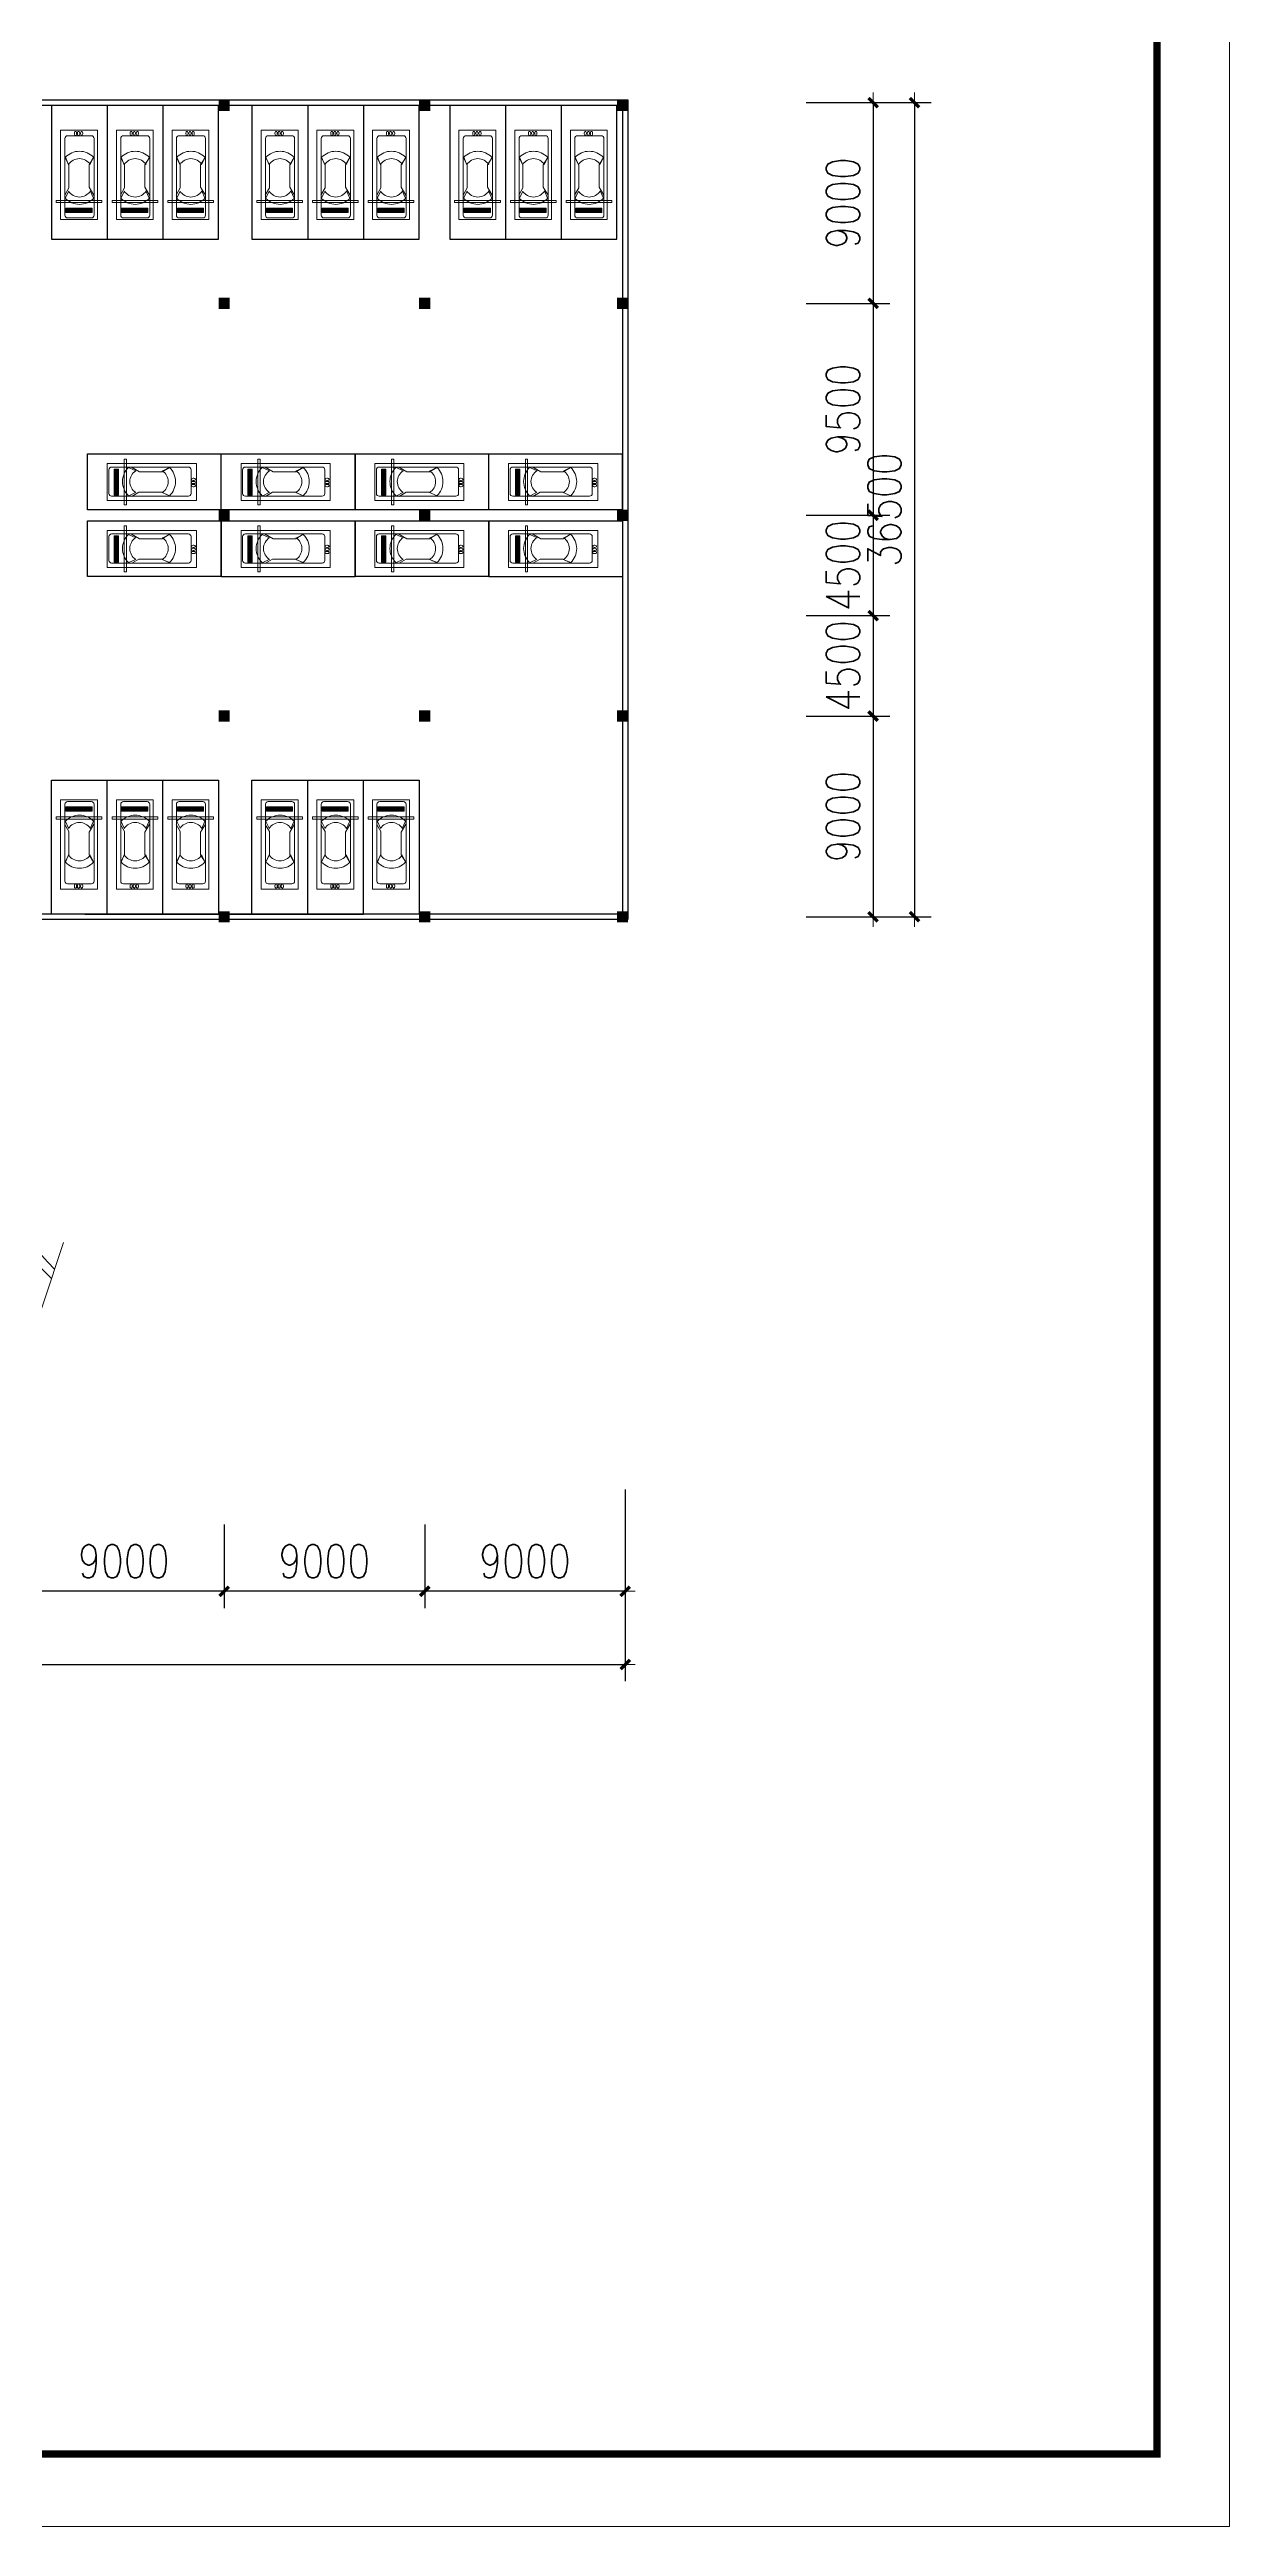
# Model space of a CAD drawing. Extents: x 5719244 to 11985375, y 1211094 to 3157953.
# Drawn here: x 6654709 to 6707655, y 1482410 to 1593462 of the extents above; entities that cross this region are included whole.
import ezdxf

# ---------------------------------------------------------------- set-up
doc = ezdxf.new("R2010")
doc.units = 0
doc.header["$LTSCALE"] = 500
doc.header["$MEASUREMENT"] = 0
doc.layers.get('0').update_dxf_attribs({"linetype": 'CONTINUOUS', "lineweight": 0})
doc.layers.get('DEFPOINTS').update_dxf_attribs({"linetype": 'CONTINUOUS', "lineweight": 0})
for name, color, linetype, lineweight in [('A-car2', 35, 'CONTINUOUS', 9), ('COLUMN', 7, 'CONTINUOUS', 0), ('PUB_DIM', 3, 'CONTINUOUS', 0), ('STAIR', 2, 'CONTINUOUS', 0), ('WALL', 255, 'CONTINUOUS', 30), ('墙-砼墙填充', 252, 'CONTINUOUS', 9)]:
    doc.layers.add(name, color=color, linetype=linetype, lineweight=lineweight)
doc.layers.add('车位', color=255, linetype='CONTINUOUS')
doc.styles.add('DIM_FONT', font='SIMPLEX.shx', dxfattribs={"width": 0.8})
doc.styles.get("Standard").update_dxf_attribs({"font": 'ROMAND', "width": 0.8})
doc.dimstyles.new('DIMN300-X', dxfattribs={"dimscale": 3, "dimtxt": 500, "dimasz": 1, "dimexe": 250, "dimexo": 0, "dimgap": 200, "dimtad": 1, "dimdec": 0, "dimzin": 0, "dimdsep": 46, "dimtxsty": 'DIM_FONT', "dimblk": '_DIMX', "dimblk1": '_DIMX', "dimblk2": '_DIMX', "dimsah": 1, "dimcen": 0, "dimdle": 187.057091, "dimclrd": 3, "dimclre": 3, "dimclrt": 7, "dimadec": 0, "dimazin": 0, "dimtfac": 2.166667, "dimtdec": 0, "dimtix": 1, "dimtmove": 2, "dimatfit": 3, "dimldrblk": '_DIMX', "dimfxl": 1, "dimtolj": 1, "dimtzin": 0, "dimarcsym": 0})

# ---------------------------------------------------------------- blocks, each defined once
blk = doc.blocks.new('_DIMX')
blk.add_line((-150, 0), (150, 0))
at = {"const_width": 50}
blk.add_lwpolyline([(-70, -70), (70, 70)], dxfattribs=at)
blk = doc.blocks.new('*D355')
at = {"layer": 'DEFPOINTS', "color": 0, "transparency": 16777216}
for p in [(6653544, 1527337), (6662544, 1527337), (6653544, 1524337)]:
    blk.add_point(p, dxfattribs=at)
at = {"layer": 'PUB_DIM', "color": 3, "lineweight": -2, "transparency": 16777216}
for p, q in [((6653544, 1527337), (6653544, 1523587)), ((6662544, 1527337), (6662544, 1523587)), ((6662541, 1524337), (6653547, 1524337))]:
    blk.add_line(p, q, dxfattribs=at)
at = {"layer": 'PUB_DIM', "color": 3, "lineweight": -2, "transparency": 16777216, "xscale": 3, "yscale": 3, "zscale": 3, "rotation": 180}
blk.add_blockref('_DIMX', (6653544, 1524337), dxfattribs=at)
at = {"layer": 'PUB_DIM', "color": 3, "lineweight": -2, "transparency": 16777216, "xscale": 3, "yscale": 3, "zscale": 3}
blk.add_blockref('_DIMX', (6662544, 1524337), dxfattribs=at)
at = {"layer": 'PUB_DIM', "color": 7, "transparency": 16777216, "insert": (6658044, 1525687), "char_height": 1500, "attachment_point": 5, "style": 'DIM_FONT'}
blk.add_mtext('\\A1;9000', dxfattribs=at)
blk = doc.blocks.new('*D357')
at = {"layer": 'DEFPOINTS', "color": 0, "transparency": 16777216}
for p in [(6662544, 1527337), (6671544, 1527337), (6662544, 1524337)]:
    blk.add_point(p, dxfattribs=at)
at = {"layer": 'PUB_DIM', "color": 3, "lineweight": -2, "transparency": 16777216}
for p, q in [((6662544, 1527337), (6662544, 1523587)), ((6671544, 1527337), (6671544, 1523587)), ((6671541, 1524337), (6662547, 1524337))]:
    blk.add_line(p, q, dxfattribs=at)
at = {"layer": 'PUB_DIM', "color": 3, "lineweight": -2, "transparency": 16777216, "xscale": 3, "yscale": 3, "zscale": 3, "rotation": 180}
blk.add_blockref('_DIMX', (6662544, 1524337), dxfattribs=at)
at = {"layer": 'PUB_DIM', "color": 3, "lineweight": -2, "transparency": 16777216, "xscale": 3, "yscale": 3, "zscale": 3}
blk.add_blockref('_DIMX', (6671544, 1524337), dxfattribs=at)
at = {"layer": 'PUB_DIM', "color": 7, "transparency": 16777216, "insert": (6667044, 1525687), "char_height": 1500, "attachment_point": 5, "style": 'DIM_FONT'}
blk.add_mtext('\\A1;9000', dxfattribs=at)
blk = doc.blocks.new('*D358')
at = {"layer": 'DEFPOINTS', "color": 0, "transparency": 16777216}
for p in [(6475469, 1528899), (6680544, 1528899), (6680544, 1521053)]:
    blk.add_point(p, dxfattribs=at)
at = {"layer": 'PUB_DIM', "color": 3, "lineweight": -2, "transparency": 16777216}
for p, q in [((6475469, 1528899), (6475469, 1520303)), ((6680544, 1528899), (6680544, 1520303)), ((6475472, 1521053), (6680541, 1521053))]:
    blk.add_line(p, q, dxfattribs=at)
at = {"layer": 'PUB_DIM', "color": 3, "lineweight": -2, "transparency": 16777216, "xscale": 3, "yscale": 3, "zscale": 3, "rotation": 180}
blk.add_blockref('_DIMX', (6475469, 1521053), dxfattribs=at)
at = {"layer": 'PUB_DIM', "color": 3, "lineweight": -2, "transparency": 16777216, "xscale": 3, "yscale": 3, "zscale": 3}
blk.add_blockref('_DIMX', (6680544, 1521053), dxfattribs=at)
at = {"layer": 'PUB_DIM', "color": 7, "transparency": 16777216, "insert": (6578007, 1522403), "char_height": 1500, "attachment_point": 5, "style": 'DIM_FONT'}
blk.add_mtext('\\A1;205075', dxfattribs=at)
blk = doc.blocks.new('_FZH')
blk.add_solid([(-0.5, -0.5), (0.5, -0.5), (-0.5, 0.5), (0.5, 0.5)])
blk = doc.blocks.new('*D349')
at = {"layer": 'DEFPOINTS', "color": 0, "transparency": 16777216}
for p in [(6688663, 1568081), (6688663, 1563581), (6691663, 1563581)]:
    blk.add_point(p, dxfattribs=at)
at = {"layer": 'PUB_DIM', "color": 3, "lineweight": -2, "transparency": 16777216}
for p, q in [((6688663, 1568081), (6692413, 1568081)), ((6691663, 1568084), (6691663, 1568087)), ((6691663, 1568081), (6691663, 1563581)), ((6688663, 1563581), (6692413, 1563581)), ((6691663, 1563578), (6691663, 1563575))]:
    blk.add_line(p, q, dxfattribs=at)
at = {"layer": 'PUB_DIM', "color": 3, "lineweight": -2, "transparency": 16777216, "xscale": 3, "yscale": 3, "zscale": 3}
for p, rotation in [((6691663, 1568081), 270), ((6691663, 1563581), 90)]:
    blk.add_blockref('_DIMX', p, dxfattribs=dict(at, rotation=rotation))
at = {"layer": 'PUB_DIM', "color": 7, "transparency": 16777216, "insert": (6690313, 1565831), "char_height": 1500, "attachment_point": 5, "rotation": 90, "style": 'DIM_FONT'}
blk.add_mtext('\\A1;4500', dxfattribs=at)
blk = doc.blocks.new('*D350')
at = {"layer": 'DEFPOINTS', "color": 0, "transparency": 16777216}
for p in [(6690521, 1591081), (6690521, 1554581), (6693521, 1554581)]:
    blk.add_point(p, dxfattribs=at)
at = {"layer": 'PUB_DIM', "color": 3, "lineweight": -2, "transparency": 16777216}
for p, q in [((6690521, 1591081), (6694271, 1591081)), ((6693521, 1591078), (6693521, 1554584)), ((6690521, 1554581), (6694271, 1554581))]:
    blk.add_line(p, q, dxfattribs=at)
at = {"layer": 'PUB_DIM', "color": 3, "lineweight": -2, "transparency": 16777216, "xscale": 3, "yscale": 3, "zscale": 3}
for p, rotation in [((6693521, 1591081), 90), ((6693521, 1554581), 270)]:
    blk.add_blockref('_DIMX', p, dxfattribs=dict(at, rotation=rotation))
at = {"layer": 'PUB_DIM', "color": 7, "transparency": 16777216, "insert": (6692171, 1572831), "char_height": 1500, "attachment_point": 5, "rotation": 90, "style": 'DIM_FONT'}
blk.add_mtext('\\A1;36500', dxfattribs=at)
blk = doc.blocks.new('*D351')
at = {"layer": 'DEFPOINTS', "color": 0, "transparency": 16777216}
for p in [(6671544, 1527337), (6680544, 1527337), (6671544, 1524337)]:
    blk.add_point(p, dxfattribs=at)
at = {"layer": 'PUB_DIM', "color": 3, "lineweight": -2, "transparency": 16777216}
for p, q in [((6671544, 1527337), (6671544, 1523587)), ((6680544, 1527337), (6680544, 1523587)), ((6680541, 1524337), (6671547, 1524337))]:
    blk.add_line(p, q, dxfattribs=at)
at = {"layer": 'PUB_DIM', "color": 3, "lineweight": -2, "transparency": 16777216, "xscale": 3, "yscale": 3, "zscale": 3, "rotation": 180}
blk.add_blockref('_DIMX', (6671544, 1524337), dxfattribs=at)
at = {"layer": 'PUB_DIM', "color": 3, "lineweight": -2, "transparency": 16777216, "xscale": 3, "yscale": 3, "zscale": 3}
blk.add_blockref('_DIMX', (6680544, 1524337), dxfattribs=at)
at = {"layer": 'PUB_DIM', "color": 7, "transparency": 16777216, "insert": (6676044, 1525687), "char_height": 1500, "attachment_point": 5, "style": 'DIM_FONT'}
blk.add_mtext('\\A1;9000', dxfattribs=at)
blk = doc.blocks.new('*D352')
at = {"layer": 'DEFPOINTS', "color": 0, "transparency": 16777216}
for p in [(6688663, 1591081), (6688663, 1582081), (6691663, 1582081)]:
    blk.add_point(p, dxfattribs=at)
at = {"layer": 'PUB_DIM', "color": 3, "lineweight": -2, "transparency": 16777216}
for p, q in [((6688663, 1591081), (6692413, 1591081)), ((6691663, 1591078), (6691663, 1582084)), ((6688663, 1582081), (6692413, 1582081))]:
    blk.add_line(p, q, dxfattribs=at)
at = {"layer": 'PUB_DIM', "color": 3, "lineweight": -2, "transparency": 16777216, "xscale": 3, "yscale": 3, "zscale": 3}
for p, rotation in [((6691663, 1591081), 90), ((6691663, 1582081), 270)]:
    blk.add_blockref('_DIMX', p, dxfattribs=dict(at, rotation=rotation))
at = {"layer": 'PUB_DIM', "color": 7, "transparency": 16777216, "insert": (6690313, 1586581), "char_height": 1500, "attachment_point": 5, "rotation": 90, "style": 'DIM_FONT'}
blk.add_mtext('\\A1;9000', dxfattribs=at)
blk = doc.blocks.new('*D353')
at = {"layer": 'DEFPOINTS', "color": 0, "transparency": 16777216}
for p in [(6688663, 1572581), (6688663, 1568081), (6691663, 1568081)]:
    blk.add_point(p, dxfattribs=at)
at = {"layer": 'PUB_DIM', "color": 3, "lineweight": -2, "transparency": 16777216}
for p, q in [((6688663, 1572581), (6692413, 1572581)), ((6691663, 1572584), (6691663, 1572587)), ((6691663, 1572581), (6691663, 1568081)), ((6688663, 1568081), (6692413, 1568081)), ((6691663, 1568078), (6691663, 1568075))]:
    blk.add_line(p, q, dxfattribs=at)
at = {"layer": 'PUB_DIM', "color": 3, "lineweight": -2, "transparency": 16777216, "xscale": 3, "yscale": 3, "zscale": 3}
for p, rotation in [((6691663, 1572581), 270), ((6691663, 1568081), 90)]:
    blk.add_blockref('_DIMX', p, dxfattribs=dict(at, rotation=rotation))
at = {"layer": 'PUB_DIM', "color": 7, "transparency": 16777216, "insert": (6690313, 1570331), "char_height": 1500, "attachment_point": 5, "rotation": 90, "style": 'DIM_FONT'}
blk.add_mtext('\\A1;4500', dxfattribs=at)
blk = doc.blocks.new('*D354')
at = {"layer": 'DEFPOINTS', "color": 0, "transparency": 16777216}
for p in [(6688663, 1582081), (6688663, 1572581), (6691663, 1572581)]:
    blk.add_point(p, dxfattribs=at)
at = {"layer": 'PUB_DIM', "color": 3, "lineweight": -2, "transparency": 16777216}
for p, q in [((6688663, 1582081), (6692413, 1582081)), ((6691663, 1582078), (6691663, 1572584)), ((6688663, 1572581), (6692413, 1572581))]:
    blk.add_line(p, q, dxfattribs=at)
at = {"layer": 'PUB_DIM', "color": 3, "lineweight": -2, "transparency": 16777216, "xscale": 3, "yscale": 3, "zscale": 3}
for p, rotation in [((6691663, 1582081), 90), ((6691663, 1572581), 270)]:
    blk.add_blockref('_DIMX', p, dxfattribs=dict(at, rotation=rotation))
at = {"layer": 'PUB_DIM', "color": 7, "transparency": 16777216, "insert": (6690313, 1577331), "char_height": 1500, "attachment_point": 5, "rotation": 90, "style": 'DIM_FONT'}
blk.add_mtext('\\A1;9500', dxfattribs=at)
blk = doc.blocks.new('*D407')
at = {"layer": 'DEFPOINTS', "color": 0, "transparency": 16777216}
for p in [(6688663, 1563575), (6688663, 1554575), (6691663, 1554575)]:
    blk.add_point(p, dxfattribs=at)
at = {"layer": 'PUB_DIM', "color": 3, "lineweight": -2, "transparency": 16777216}
for p, q in [((6688663, 1563575), (6692413, 1563575)), ((6691663, 1563572), (6691663, 1554578)), ((6688663, 1554575), (6692413, 1554575))]:
    blk.add_line(p, q, dxfattribs=at)
at = {"layer": 'PUB_DIM', "color": 3, "lineweight": -2, "transparency": 16777216, "xscale": 3, "yscale": 3, "zscale": 3}
for p, rotation in [((6691663, 1563575), 90), ((6691663, 1554575), 270)]:
    blk.add_blockref('_DIMX', p, dxfattribs=dict(at, rotation=rotation))
at = {"layer": 'PUB_DIM', "color": 7, "transparency": 16777216, "insert": (6690313, 1559075), "char_height": 1500, "attachment_point": 5, "rotation": 90, "style": 'DIM_FONT'}
blk.add_mtext('\\A1;9000', dxfattribs=at)
blk = doc.blocks.new('车位(有车挡车器）')
h = blk.add_hatch(color=2)
h.paths.add_polyline_path([(0.38, 6.16), (0.38, 5.84), (0.82, 5.84), (0.82, 6.16)])
h.paths.add_polyline_path([(1.81, 5.84), (1.81, 6.16), (1.31, 6.16), (1.31, 5.84)])
h = blk.add_hatch(color=256)
h.paths.add_polyline_path([(0.82, 6.16), (0.82, 5.84), (1.31, 5.84), (1.31, 6.16)])
h.paths.add_polyline_path([(1.81, 5.84), (2.31, 5.84), (2.31, 6.16), (1.81, 6.16)])
for p, q in [((0.38, 5.84), (0.38, 6.16)), ((0.38, 6.16), (2.31, 6.16)), ((2.31, 5.84), (0.38, 5.84)), ((0.82, 6.16), (0.82, 5.84)), ((1.31, 6.16), (1.31, 5.84)), ((1.81, 6.16), (1.81, 5.84)), ((2.31, 6.16), (2.31, 5.84))]:
    blk.add_line(p, q)
at = {"color": 140}
for p, q in [((0.27, 5.1), (0.51, 4.56)), ((2.35, 5.07), (2.11, 4.59)), ((0.27, 2.1), (0.51, 2.58)), ((2.35, 2.07), (2.11, 2.62))]:
    blk.add_line(p, q, dxfattribs=at)
at = {"color": 252}
blk.add_lwpolyline([(-0.02, 6.67), (2.7, 6.67), (2.7, 0.08), (-0.02, 0.08)], close=True, dxfattribs=at)
at = {"color": 140}
blk.add_lwpolyline([(0.23, 6.35, -0.414214), (0.43, 6.55), (2.18, 6.55, -0.414214), (2.38, 6.35), (2.38, 0.68, -0.414214), (2.18, 0.48), (0.43, 0.48, -0.414214), (0.23, 0.68)], format="xyb", close=True, dxfattribs=at)
for points in [[(0.24, 4.88), (0.59, 4.29), (0.59, 2.63), (0.26, 2.08)], [(2.4, 4.86), (2.09, 4.34), (2.09, 2.65), (2.37, 2.08)]]:
    blk.add_lwpolyline(points, dxfattribs=at)
for centre, radius, start, end in [((1.31, 4.11), 1.44, 43.7905, 136.2095), ((1.31, 4.06), 0.947, 32.1346, 147.8654), ((1.31, 3.07), 1.44, 223.7905, 316.2095), ((1.31, 3.12), 0.947, 212.1346, 327.8654)]:
    blk.add_arc(centre, radius, start, end, dxfattribs=at)
at = {"insert": (1.03, 0.46), "char_height": 0.3, "attachment_point": 1}
blk.add_mtext('000', dxfattribs=at)

msp = doc.modelspace()

# ---------------------------------------------------------------- linework, layer by layer
at = {"color": 4}
msp.add_lwpolyline([(6434211.9, 1482409.7), (6434211.9, 1675543.1), (6707655, 1675543.1), (6707655, 1482409.7)], close=True, dxfattribs=at)
at = {"color": 4, "const_width": 325.1}
msp.add_lwpolyline([(6437463.3, 1485661.1), (6704403.6, 1485661.1), (6704403.6, 1672291.7), (6437463.3, 1672291.7)], close=True, dxfattribs=at)
at = {"ltscale": 3}
for radius, end in [(9000, 227.157092), (8600, 225.936957)]:
    msp.add_arc((6660919.2, 1544955.7), radius, 180, end, dxfattribs=at)
at = {"layer": 'A-car2'}
for p, q in [((6655013.5, 1586597.5), (6655013.5, 1586697.5)), ((6655013.5, 1586697.5), (6657064, 1586697.5)), ((6657064, 1586597.5), (6655013.5, 1586597.5)), ((6657064, 1586697.5), (6657064, 1586597.5)), ((6657513.5, 1586597.5), (6657513.5, 1586697.5)), ((6657513.5, 1586697.5), (6659564, 1586697.5)), ((6659564, 1586597.5), (6657513.5, 1586597.5)), ((6659564, 1586697.5), (6659564, 1586597.5)), ((6660013.5, 1586597.5), (6660013.5, 1586697.5)), ((6660013.5, 1586697.5), (6662064, 1586697.5)), ((6662064, 1586597.5), (6660013.5, 1586597.5)), ((6662064, 1586697.5), (6662064, 1586597.5)), ((6664013.5, 1586597.5), (6664013.5, 1586697.5)), ((6664013.5, 1586697.5), (6666064, 1586697.5)), ((6666064, 1586597.5), (6664013.5, 1586597.5)), ((6666064, 1586697.5), (6666064, 1586597.5)), ((6666513.5, 1586597.5), (6666513.5, 1586697.5)), ((6666513.5, 1586697.5), (6668564, 1586697.5)), ((6668564, 1586597.5), (6666513.5, 1586597.5)), ((6668564, 1586697.5), (6668564, 1586597.5)), ((6669013.5, 1586597.5), (6669013.5, 1586697.5)), ((6669013.5, 1586697.5), (6671064, 1586697.5)), ((6671064, 1586597.5), (6669013.5, 1586597.5)), ((6671064, 1586697.5), (6671064, 1586597.5)), ((6672888.5, 1586597.5), (6672888.5, 1586697.5)), ((6672888.5, 1586697.5), (6674939, 1586697.5)), ((6674939, 1586597.5), (6672888.5, 1586597.5)), ((6674939, 1586697.5), (6674939, 1586597.5)), ((6675388.5, 1586597.5), (6675388.5, 1586697.5)), ((6675388.5, 1586697.5), (6677439, 1586697.5)), ((6677439, 1586597.5), (6675388.5, 1586597.5)), ((6677439, 1586697.5), (6677439, 1586597.5)), ((6677888.5, 1586597.5), (6677888.5, 1586697.5)), ((6677888.5, 1586697.5), (6679939, 1586697.5)), ((6679939, 1586597.5), (6677888.5, 1586597.5)), ((6679939, 1586697.5), (6679939, 1586597.5)), ((6658061, 1575100.5), (6658061, 1573050)), ((6658161, 1575100.5), (6658061, 1575100.5)), ((6658161, 1573050), (6658161, 1575100.5)), ((6664061, 1575100.5), (6664061, 1573050)), ((6664161, 1575100.5), (6664061, 1575100.5)), ((6664161, 1573050), (6664161, 1575100.5)), ((6670061, 1575100.5), (6670061, 1573050)), ((6670161, 1575100.5), (6670061, 1575100.5)), ((6670161, 1573050), (6670161, 1575100.5)), ((6676061, 1575100.5), (6676061, 1573050)), ((6676161, 1575100.5), (6676061, 1575100.5)), ((6676161, 1573050), (6676161, 1575100.5)), ((6658061, 1573050), (6658161, 1573050)), ((6664061, 1573050), (6664161, 1573050)), ((6670061, 1573050), (6670161, 1573050)), ((6676061, 1573050), (6676161, 1573050)), ((6658061, 1572100.5), (6658061, 1570050)), ((6658161, 1572100.5), (6658061, 1572100.5)), ((6658161, 1570050), (6658161, 1572100.5)), ((6664061, 1572100.5), (6664061, 1570050)), ((6664161, 1572100.5), (6664061, 1572100.5)), ((6664161, 1570050), (6664161, 1572100.5)), ((6670061, 1572100.5), (6670061, 1570050)), ((6670161, 1572100.5), (6670061, 1572100.5)), ((6670161, 1570050), (6670161, 1572100.5)), ((6676061, 1572100.5), (6676061, 1570050)), ((6676161, 1572100.5), (6676061, 1572100.5)), ((6676161, 1570050), (6676161, 1572100.5)), ((6658061, 1570050), (6658161, 1570050)), ((6664061, 1570050), (6664161, 1570050)), ((6670061, 1570050), (6670161, 1570050)), ((6676061, 1570050), (6676161, 1570050)), ((6657064, 1559058.8), (6655013.5, 1559058.8)), ((6655013.5, 1559058.8), (6655013.5, 1558958.8)), ((6655013.5, 1558958.8), (6657064, 1558958.8)), ((6657064, 1558958.8), (6657064, 1559058.8)), ((6659564, 1559058.8), (6657513.5, 1559058.8)), ((6657513.5, 1559058.8), (6657513.5, 1558958.8)), ((6657513.5, 1558958.8), (6659564, 1558958.8)), ((6659564, 1558958.8), (6659564, 1559058.8)), ((6662064, 1559058.8), (6660013.5, 1559058.8)), ((6660013.5, 1559058.8), (6660013.5, 1558958.8)), ((6660013.5, 1558958.8), (6662064, 1558958.8)), ((6662064, 1558958.8), (6662064, 1559058.8)), ((6666064, 1559058.8), (6664013.5, 1559058.8)), ((6664013.5, 1559058.8), (6664013.5, 1558958.8)), ((6664013.5, 1558958.8), (6666064, 1558958.8)), ((6666064, 1558958.8), (6666064, 1559058.8)), ((6668564, 1559058.8), (6666513.5, 1559058.8)), ((6666513.5, 1559058.8), (6666513.5, 1558958.8)), ((6666513.5, 1558958.8), (6668564, 1558958.8)), ((6668564, 1558958.8), (6668564, 1559058.8)), ((6671064, 1559058.8), (6669013.5, 1559058.8)), ((6669013.5, 1559058.8), (6669013.5, 1558958.8)), ((6669013.5, 1558958.8), (6671064, 1558958.8)), ((6671064, 1558958.8), (6671064, 1559058.8))]:
    msp.add_line(p, q, dxfattribs=at)
at = {"layer": 'STAIR'}
msp.add_line((6655338.2, 1539981.5), (6653555.7, 1534607.2), dxfattribs=at)
at = {"layer": 'WALL'}
for p, q in [((6502219.2, 1591205.6), (6680665.1, 1591205.6)), ((6608319.2, 1590960.7), (6680424.2, 1590960.7)), ((6680424.2, 1590960.7), (6680424.2, 1554460.7)), ((6680664.2, 1591200.7), (6680664.2, 1554460.7)), ((6680424.2, 1554700.7), (6651919.2, 1554700.7)), ((6680664.2, 1554460.7), (6651919.2, 1554460.7))]:
    msp.add_line(p, q, dxfattribs=at)
at = {"layer": '车位', "ltscale": 3}
for p, q in [((6654794.2, 1590955.7), (6654794.2, 1584955.7)), ((6657294.2, 1590955.7), (6657294.2, 1584955.7)), ((6659794.2, 1590955.7), (6659794.2, 1584955.7)), ((6662294.2, 1584955.7), (6662294.2, 1590955.7)), ((6663794.2, 1590955.7), (6663794.2, 1584955.7)), ((6666294.2, 1590955.7), (6666294.2, 1584955.7)), ((6668794.2, 1590955.7), (6668794.2, 1584955.7)), ((6671294.2, 1584955.7), (6671294.2, 1590955.7)), ((6672669.2, 1590955.7), (6672669.2, 1584955.7)), ((6675169.2, 1590955.7), (6675169.2, 1584955.7)), ((6677669.2, 1590955.7), (6677669.2, 1584955.7)), ((6680169.2, 1584955.7), (6680169.2, 1590955.7)), ((6654794.2, 1584955.7), (6657294.2, 1584955.7)), ((6657294.2, 1584955.7), (6659794.2, 1584955.7)), ((6659794.2, 1584955.7), (6662294.2, 1584955.7)), ((6663794.2, 1584955.7), (6666294.2, 1584955.7)), ((6666294.2, 1584955.7), (6668794.2, 1584955.7)), ((6668794.2, 1584955.7), (6671294.2, 1584955.7)), ((6672669.2, 1584955.7), (6675169.2, 1584955.7)), ((6675169.2, 1584955.7), (6677669.2, 1584955.7)), ((6677669.2, 1584955.7), (6680169.2, 1584955.7)), ((6656419.2, 1575330.7), (6662419.2, 1575330.7)), ((6656419.2, 1572830.7), (6656419.2, 1575330.7)), ((6662419.2, 1575330.7), (6668419.2, 1575330.7)), ((6662419.2, 1572830.7), (6662419.2, 1575330.7)), ((6662419.2, 1572830.7), (6662419.2, 1575330.7)), ((6668419.2, 1575330.7), (6674419.2, 1575330.7)), ((6668419.2, 1572830.7), (6668419.2, 1575330.7)), ((6668419.2, 1575330.7), (6668419.2, 1572830.7)), ((6668419.2, 1572830.7), (6668419.2, 1575330.7)), ((6674419.2, 1575330.7), (6680419.2, 1575330.7)), ((6674419.2, 1572830.7), (6674419.2, 1575330.7)), ((6674419.2, 1572830.7), (6674419.2, 1575330.7)), ((6680419.2, 1575330.7), (6680419.2, 1572830.7)), ((6680419.2, 1572830.7), (6680419.2, 1575330.7)), ((6662419.2, 1572830.7), (6656419.2, 1572830.7)), ((6668419.2, 1572830.7), (6662419.2, 1572830.7)), ((6674419.2, 1572830.7), (6668419.2, 1572830.7)), ((6680419.2, 1572830.7), (6674419.2, 1572830.7)), ((6656419.2, 1572330.7), (6662419.2, 1572330.7)), ((6656419.2, 1569830.7), (6656419.2, 1572330.7)), ((6662419.2, 1572330.7), (6668419.2, 1572330.7)), ((6662419.2, 1569830.7), (6662419.2, 1572330.7)), ((6662419.2, 1572330.7), (6662419.2, 1569830.7)), ((6668419.2, 1572330.7), (6674419.2, 1572330.7)), ((6668419.2, 1569830.7), (6668419.2, 1572330.7)), ((6668419.2, 1572330.7), (6668419.2, 1569830.7)), ((6674419.2, 1572330.7), (6680419.2, 1572330.7)), ((6674419.2, 1569830.7), (6674419.2, 1572330.7)), ((6674419.2, 1572330.7), (6674419.2, 1569830.7)), ((6680419.2, 1572330.7), (6680419.2, 1569830.7)), ((6662419.2, 1569830.7), (6656419.2, 1569830.7)), ((6662419.2, 1569830.7), (6668419.2, 1569830.7)), ((6674419.2, 1569830.7), (6668419.2, 1569830.7)), ((6674419.2, 1569830.7), (6680419.2, 1569830.7)), ((6654794.2, 1554700.7), (6654794.2, 1560700.7)), ((6654794.2, 1560700.7), (6657294.2, 1560700.7)), ((6657294.2, 1554700.7), (6657294.2, 1560700.7)), ((6657294.2, 1560700.7), (6659794.2, 1560700.7)), ((6659794.2, 1554700.7), (6659794.2, 1560700.7)), ((6659794.2, 1560700.7), (6662294.2, 1560700.7)), ((6662294.2, 1560700.7), (6662294.2, 1554700.7)), ((6663794.2, 1554700.7), (6663794.2, 1560700.7)), ((6663794.2, 1560700.7), (6666294.2, 1560700.7)), ((6666294.2, 1554700.7), (6666294.2, 1560700.7)), ((6666294.2, 1560700.7), (6668794.2, 1560700.7)), ((6668794.2, 1554700.7), (6668794.2, 1560700.7)), ((6668794.2, 1560700.7), (6671294.2, 1560700.7)), ((6671294.2, 1560700.7), (6671294.2, 1554700.7)), ((6662294.2, 1554683.3), (6656294.2, 1554683.3)), ((6668794.2, 1554683.3), (6662794.2, 1554683.3))]:
    msp.add_line(p, q, dxfattribs=at)

# ---------------------------------------------------------------- block references
at = {"layer": 'COLUMN', "xscale": 500, "yscale": 500, "zscale": 500}
for p in [(6662544.2, 1590955.7), (6671544.2, 1590955.7), (6680419.2, 1590955.7), (6662544.2, 1582080.7), (6671544.2, 1582080.7), (6680419.2, 1582080.7), (6662544.2, 1572580.7), (6671544.2, 1572580.7), (6680419.2, 1572580.7), (6662544.2, 1563580.7), (6671544.2, 1563580.7), (6680419.2, 1563580.7), (6662544.2, 1554580.7), (6671544.2, 1554580.7), (6680419.2, 1554580.7)]:
    msp.add_blockref('_FZH', p, dxfattribs=at)
at = {"layer": '墙-砼墙填充', "color": 0, "ltscale": 0.5, "yscale": 607.5, "zscale": 607.5}
for p, xscale, rotation in [((6656848.4, 1589891.3), 607.5, 179.9999999999999), ((6659348.4, 1589891.3), 607.5, 179.9999999999999), ((6661848.4, 1589891.3), 607.5, 179.9999999999999), ((6665848.4, 1589891.3), 607.5, 179.9999999999999), ((6668348.4, 1589891.3), 607.5, 179.9999999999999), ((6670848.4, 1589891.3), 607.5, 179.9999999999999), ((6674723.4, 1589891.3), 607.5, 179.9999999999999), ((6677223.4, 1589891.3), 607.5, 179.9999999999999), ((6679723.4, 1589891.3), 607.5, 179.9999999999999), ((6661354.8, 1574884.8), -607.5, 90), ((6667354.8, 1574884.8), -607.5, 90), ((6673354.8, 1574884.8), -607.5, 90), ((6679354.8, 1574884.8), -607.5, 90), ((6661354.8, 1571884.8), -607.5, 90), ((6667354.8, 1571884.8), -607.5, 90), ((6673354.8, 1571884.8), -607.5, 90), ((6679354.8, 1571884.8), -607.5, 90)]:
    msp.add_blockref('车位(有车挡车器）', p, dxfattribs=dict(at, xscale=xscale, rotation=rotation))
at = {"layer": '墙-砼墙填充', "color": 0, "ltscale": 0.5, "xscale": -607.5, "yscale": 607.5, "zscale": 607.5}
for p in [(6656848.4, 1555765.1), (6659348.4, 1555765.1), (6661848.4, 1555765.1), (6665848.4, 1555765.1), (6668348.4, 1555765.1), (6670848.4, 1555765.1)]:
    msp.add_blockref('车位(有车挡车器）', p, dxfattribs=at)

# ---------------------------------------------------------------- dimensions: what is measured, and where the dimension line sits
at = {"layer": 'PUB_DIM'}
for p1, p2, picture, middle in [((6688663, 1591080.7), (6688663, 1582080.7), '*D352', (6690313, 1586580.7)), ((6690521.4, 1591080.7), (6690521.4, 1554580.7), '*D350', (6692171.4, 1572830.7)), ((6688663, 1582080.7), (6688663, 1572580.7), '*D354', (6690313, 1577330.7)), ((6688663, 1572580.7), (6688663, 1568080.7), '*D353', (6690313, 1570330.7)), ((6688663, 1568080.7), (6688663, 1563580.7), '*D349', (6690313, 1565830.7)), ((6688663, 1563574.7), (6688663, 1554574.7), '*D407', (6690313, 1559074.7)), ((6662544.2, 1527337.2), (6653544.2, 1527337.2), '*D355', (6658044.2, 1525687.2)), ((6671544.2, 1527337.2), (6662544.2, 1527337.2), '*D357', (6667044.2, 1525687.2)), ((6680544.2, 1527337.2), (6671544.2, 1527337.2), '*D351', (6676044.2, 1525687.2))]:
    dim = msp.add_aligned_dim(p1=p1, p2=p2, distance=3000, dimstyle='DIMN300-X', dxfattribs=at)
    dim.commit()
    dim.dimension.update_dxf_attribs({"geometry": picture, "text_midpoint": middle})
dim = msp.add_linear_dim(base=(6680544.2, 1521053.3), p1=(6475469.2, 1528898.9), p2=(6680544.2, 1528898.9), dimstyle='DIMN300-X', dxfattribs=at)
dim.commit()
dim.dimension.update_dxf_attribs({"geometry": '*D358', "text_midpoint": (6578006.7, 1522403.3)})

doc.saveas('drawing.dxf')
